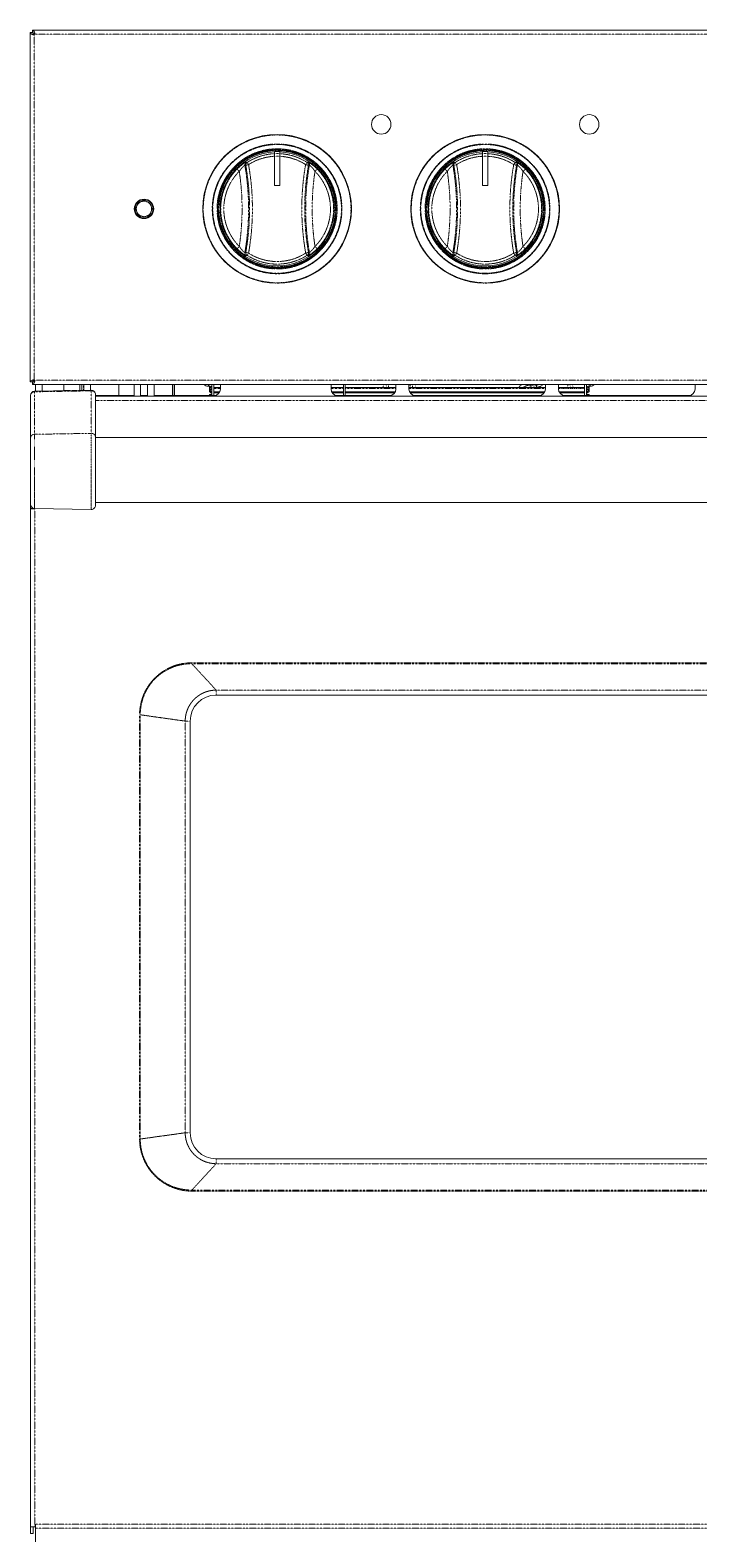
# Model space of a CAD drawing. Header units: millimetres. Extents: x 60499 to 556746, y 248297 to 497145.
# Drawn here: x 155052 to 165852, y 441945 to 466221 of the extents above; entities that cross this region are included whole.
import ezdxf

# ---------------------------------------------------------------- set-up
doc = ezdxf.new("R2010")
doc.units = ezdxf.units.MM
doc.linetypes.add('PHANTOM', pattern=[20, 10, -2, 2, -2, 2, -2])

msp = doc.modelspace()

# ---------------------------------------------------------------- linework, layer by layer
at = {"color": 7, "lineweight": 13, "ltscale": 0.001195}
for p, q in [((155052, 466181), (155092, 466181)), ((155092, 466221), (155092, 466181)), ((155052, 460541), (155092, 460541)), ((155092, 460500), (155092, 460540))]:
    msp.add_line(p, q, dxfattribs=at)
at = {"color": 7, "lineweight": 13, "ltscale": 0.03937}
for p, q in [((155052, 460541), (155052, 466181)), ((155092, 466221), (179785, 466221)), ((155059, 459634), (155059, 460320)), ((179785, 460500), (155092, 460500)), ((156041, 460406), (155124, 460390)), ((156109, 460336), (156109, 459649)), ((156109, 460313), (178785, 460313)), ((157054, 460322), (158020, 460322)), ((160016, 460322), (160855, 460322)), ((160142, 460453), (160960, 460453)), ((160142, 460379), (160949, 460379)), ((160142, 460364), (160940, 460364)), ((161169, 460453), (163374, 460453)), ((161181, 460379), (163362, 460379)), ((161190, 460364), (163353, 460364)), ((161274, 460322), (163269, 460322)), ((163689, 460322), (165684, 460322)), ((155059, 459634), (155059, 458565)), ((156109, 458549), (156109, 459649)), ((178785, 459643), (156109, 459643)), ((178785, 458593), (156109, 458593)), ((155059, 442059), (155059, 458491)), ((155124, 458499), (156041, 458483)), ((158057, 455486), (176836, 455486)), ((157638, 448421), (157638, 455066)), ((176836, 448002), (158057, 448002))]:
    msp.add_line(p, q, dxfattribs=at)
at = {"color": 7, "lineweight": 13, "ltscale": 5.10629e-06}
msp.add_line((155092, 466181), (155092, 466181), dxfattribs=at)
at = {"color": 7, "linetype": 'PHANTOM', "lineweight": 13, "ltscale": 0.000469778}
msp.add_line((155120, 466153), (155120, 466168), dxfattribs=at)
at = {"color": 7, "linetype": 'PHANTOM', "lineweight": 13, "ltscale": 0.03937}
for p, q in [((155120, 466153), (179756, 466153)), ((155120, 460569), (155120, 466153)), ((179756, 460569), (155120, 460569)), ((156041, 460398), (155124, 460382)), ((155124, 459696), (155124, 460382)), ((156041, 460398), (156041, 459711)), ((160142, 460433), (160960, 460433)), ((161169, 460433), (163374, 460433)), ((156109, 460244), (178785, 460244)), ((155124, 459696), (156041, 459711)), ((155128, 442059), (155128, 458491)), ((157665, 456009), (177228, 456009)), ((157665, 455991), (177228, 455991)), ((158057, 455566), (176836, 455566)), ((158057, 455566), (176836, 455566)), ((156820, 448320), (156820, 455168)), ((156831, 448320), (156831, 455168)), ((157558, 455066), (156831, 455168)), ((157558, 448421), (157558, 455066)), ((157558, 448421), (157558, 455066)), ((157558, 448421), (156831, 448320)), ((176836, 447922), (158057, 447922)), ((176836, 447922), (158057, 447922)), ((177228, 447496), (157665, 447496)), ((177228, 447479), (157665, 447479)), ((179751, 442103), (155142, 442103)), ((179751, 442040), (155142, 442040))]:
    msp.add_line(p, q, dxfattribs=at)
at = {"color": 7, "lineweight": 13, "ltscale": 0.000900028}
for p, q in [((158997, 464260), (158997, 464229)), ((159085, 464260), (159085, 464229)), ((162357, 464260), (162357, 464229)), ((162444, 464260), (162444, 464229))]:
    msp.add_line(p, q, dxfattribs=at)
at = {"color": 7, "lineweight": 13, "ltscale": 0.0026}
for p, q in [((159085, 464260), (158997, 464260)), ((162444, 464260), (162357, 464260)), ((159085, 463711), (158997, 463711)), ((158997, 463711), (159085, 463711)), ((162444, 463711), (162357, 463711)), ((162357, 463711), (162444, 463711))]:
    msp.add_line(p, q, dxfattribs=at)
at = {"color": 7, "lineweight": 13, "ltscale": 0.001308}
for p, q in [((158997, 464185), (158997, 464229)), ((159085, 464185), (159085, 464229)), ((162357, 464185), (162357, 464229)), ((162444, 464185), (162444, 464229))]:
    msp.add_line(p, q, dxfattribs=at)
at = {"color": 7, "linetype": 'PHANTOM', "lineweight": 13, "ltscale": 0.0026}
for p, q in [((159085, 464229), (158997, 464229)), ((159085, 464185), (158997, 464185)), ((162444, 464229), (162357, 464229)), ((162444, 464185), (162357, 464185))]:
    msp.add_line(p, q, dxfattribs=at)
at = {"color": 7, "lineweight": 13, "ltscale": 0.014116}
for p, q in [((158997, 463711), (158997, 464185)), ((159085, 463711), (159085, 464185)), ((162357, 463711), (162357, 464185)), ((162444, 463711), (162444, 464185))]:
    msp.add_line(p, q, dxfattribs=at)
at = {"color": 7, "linetype": 'PHANTOM', "lineweight": 13, "ltscale": 0.001499}
for p, q in [((158394, 463976), (158430, 463941)), ((159652, 463941), (159688, 463976)), ((161753, 463976), (161789, 463941)), ((163012, 463941), (163047, 463976)), ((158430, 462729), (158394, 462693)), ((159688, 462693), (159652, 462729)), ((161789, 462729), (161753, 462693)), ((163047, 462693), (163012, 462729))]:
    msp.add_line(p, q, dxfattribs=at)
at = {"color": 7, "linetype": 'PHANTOM', "lineweight": 13, "ltscale": 0.000494462}
for p, q in [((158520, 464040), (158535, 464034)), ((161879, 464040), (161894, 464034)), ((158535, 462636), (158520, 462629)), ((161894, 462636), (161879, 462629))]:
    msp.add_line(p, q, dxfattribs=at)
at = {"color": 7, "linetype": 'PHANTOM', "lineweight": 13, "ltscale": 0.000505259}
for p, q in [((158542, 464091), (158557, 464084)), ((159524, 464084), (159540, 464091)), ((162884, 464084), (162899, 464091))]:
    msp.add_line(p, q, dxfattribs=at)
at = {"color": 7, "linetype": 'PHANTOM', "lineweight": 13, "ltscale": 0.001246}
for p, q in [((158557, 464084), (158580, 464049)), ((159524, 464084), (159502, 464049)), ((161917, 464084), (161939, 464049)), ((162884, 464084), (162861, 464049)), ((158557, 462585), (158580, 462620)), ((159524, 462585), (159502, 462620)), ((161917, 462585), (161939, 462620)), ((162884, 462585), (162861, 462620))]:
    msp.add_line(p, q, dxfattribs=at)
at = {"color": 7, "linetype": 'PHANTOM', "lineweight": 13, "ltscale": 0.000494476}
for p, q in [((159547, 464034), (159562, 464040)), ((159562, 462629), (159547, 462636))]:
    msp.add_line(p, q, dxfattribs=at)
at = {"color": 7, "linetype": 'PHANTOM', "lineweight": 13, "ltscale": 0.000505287}
msp.add_line((161901, 464091), (161917, 464084), dxfattribs=at)
at = {"color": 7, "linetype": 'PHANTOM', "lineweight": 13, "ltscale": 0.00049449}
for p, q in [((162906, 464034), (162921, 464040)), ((162921, 462629), (162906, 462636))]:
    msp.add_line(p, q, dxfattribs=at)
at = {"color": 7, "lineweight": 13, "ltscale": 5.58688e-06}
for p, q in [((158997, 463711), (158997, 463711)), ((159085, 463711), (159085, 463711)), ((162357, 463711), (162357, 463711)), ((162444, 463711), (162444, 463711))]:
    msp.add_line(p, q, dxfattribs=at)
at = {"color": 7, "linetype": 'PHANTOM', "lineweight": 13, "ltscale": 0.000505236}
for p, q in [((158557, 462585), (158542, 462579)), ((159540, 462579), (159524, 462585)), ((162899, 462579), (162884, 462585))]:
    msp.add_line(p, q, dxfattribs=at)
at = {"color": 7, "linetype": 'PHANTOM', "lineweight": 13, "ltscale": 0.000505264}
msp.add_line((161917, 462585), (161901, 462579), dxfattribs=at)
at = {"color": 7, "lineweight": 13, "ltscale": 1.89233e-05}
msp.add_line((155093, 460541), (155092, 460541), dxfattribs=at)
at = {"color": 7, "linetype": 'PHANTOM', "lineweight": 13, "ltscale": 0.000468577}
msp.add_line((155120, 460553), (155120, 460569), dxfattribs=at)
at = {"color": 7, "lineweight": 13, "ltscale": 0.000134446}
msp.add_line((155059, 460320), (155059, 460324), dxfattribs=at)
at = {"color": 7, "linetype": 'PHANTOM', "lineweight": 13, "ltscale": 0.000265647}
for p, q in [((155124, 460382), (155124, 460390)), ((156041, 460406), (156041, 460398))]:
    msp.add_line(p, q, dxfattribs=at)
at = {"color": 7, "lineweight": 13, "ltscale": 0.003262}
msp.add_line((155140, 460391), (155140, 460500), dxfattribs=at)
at = {"color": 7, "lineweight": 13, "ltscale": 0.003208}
msp.add_line((155245, 460393), (155245, 460500), dxfattribs=at)
at = {"color": 7, "lineweight": 13, "ltscale": 0.003024}
msp.add_line((155598, 460399), (155598, 460500), dxfattribs=at)
at = {"color": 7, "lineweight": 13, "ltscale": 0.000646877}
msp.add_line((155598, 460401), (155620, 460401), dxfattribs=at)
at = {"color": 7, "lineweight": 13, "ltscale": 4.18115e-05}
msp.add_line((155620, 460399), (155620, 460401), dxfattribs=at)
at = {"color": 7, "lineweight": 13, "ltscale": 0.000775014}
msp.add_line((155620, 460401), (155646, 460401), dxfattribs=at)
at = {"color": 7, "linetype": 'PHANTOM', "lineweight": 13, "ltscale": 2.82348e-05}
msp.add_line((155646, 460400), (155646, 460401), dxfattribs=at)
at = {"color": 7, "lineweight": 13, "ltscale": 0.0016}
msp.add_line((155646, 460401), (155700, 460401), dxfattribs=at)
at = {"color": 7, "lineweight": 13, "ltscale": 0.00289}
msp.add_line((155857, 460403), (155857, 460500), dxfattribs=at)
at = {"color": 7, "lineweight": 13, "ltscale": 0.002872}
msp.add_line((155890, 460404), (155890, 460500), dxfattribs=at)
at = {"color": 7, "linetype": 'PHANTOM', "lineweight": 13, "ltscale": 0.002859}
msp.add_line((155916, 460500), (155916, 460404), dxfattribs=at)
at = {"color": 7, "lineweight": 13, "ltscale": 0.002857}
msp.add_line((155921, 460404), (155921, 460500), dxfattribs=at)
at = {"color": 7, "lineweight": 13, "ltscale": 0.002186}
for p, q in [((156026, 460500), (156026, 460427)), ((158125, 460500), (158125, 460427)), ((159911, 460500), (159911, 460427)), ((160960, 460500), (160960, 460427)), ((161169, 460500), (161169, 460427)), ((163374, 460500), (163374, 460427)), ((163584, 460500), (163584, 460427)), ((165789, 460500), (165789, 460427))]:
    msp.add_line(p, q, dxfattribs=at)
at = {"color": 7, "lineweight": 13, "ltscale": 0.000134506}
msp.add_line((156109, 460340), (156109, 460336), dxfattribs=at)
at = {"color": 7, "lineweight": 13, "ltscale": 0.017866}
msp.add_line((156131, 460322), (156731, 460322), dxfattribs=at)
at = {"color": 7, "lineweight": 13, "ltscale": 0.005311}
for p, q in [((156486, 460322), (156487, 460500)), ((157354, 460322), (157354, 460500)), ((157356, 460322), (157356, 460500)), ((157386, 460322), (157386, 460500)), ((157987, 460500), (157987, 460322)), ((160112, 460500), (160112, 460322)), ((160142, 460500), (160142, 460322)), ((164004, 460322), (164004, 460500)), ((164038, 460322), (164038, 460500))]:
    msp.add_line(p, q, dxfattribs=at)
at = {"color": 7, "lineweight": 13, "ltscale": 0.005567}
for p, q in [((156731, 460313), (156731, 460500)), ((156836, 460313), (156836, 460500)), ((156949, 460313), (156949, 460500)), ((157054, 460313), (157054, 460500))]:
    msp.add_line(p, q, dxfattribs=at)
at = {"color": 7, "lineweight": 13, "ltscale": 0.003375}
msp.add_line((156836, 460322), (156949, 460322), dxfattribs=at)
at = {"color": 7, "linetype": 'PHANTOM', "lineweight": 13, "ltscale": 0.000804451}
for p, q in [((157927, 460500), (157927, 460473)), ((157937, 460473), (157937, 460500))]:
    msp.add_line(p, q, dxfattribs=at)
at = {"color": 7, "lineweight": 13, "ltscale": 0.000295264}
for p, q in [((157937, 460473), (157927, 460473)), ((164097, 460473), (164087, 460473))]:
    msp.add_line(p, q, dxfattribs=at)
at = {"color": 7, "lineweight": 13, "ltscale": 0.000904113}
for p, q in [((157947, 460472), (157947, 460442)), ((157947, 460472), (157947, 460442)), ((164077, 460472), (164077, 460442))]:
    msp.add_line(p, q, dxfattribs=at)
at = {"color": 7, "lineweight": 13, "ltscale": 0.001181}
for p, q in [((157947, 460442), (157987, 460442)), ((157987, 460442), (157947, 460442)), ((157987, 460417), (157947, 460417)), ((157987, 460417), (157947, 460417)), ((157947, 460339), (157987, 460339)), ((157987, 460336), (157947, 460336)), ((164038, 460442), (164077, 460442)), ((164077, 460442), (164038, 460442)), ((164038, 460417), (164077, 460417)), ((164038, 460417), (164077, 460417)), ((164077, 460339), (164038, 460339)), ((164038, 460336), (164077, 460336))]:
    msp.add_line(p, q, dxfattribs=at)
at = {"color": 7, "lineweight": 13, "ltscale": 0.000756872}
for p, q in [((157947, 460417), (157947, 460442)), ((164077, 460442), (164077, 460417))]:
    msp.add_line(p, q, dxfattribs=at)
at = {"color": 7, "lineweight": 13, "ltscale": 0.000924418}
for p, q in [((157947, 460417), (157947, 460385)), ((157947, 460417), (157947, 460385)), ((164077, 460385), (164077, 460417)), ((164077, 460417), (164077, 460385))]:
    msp.add_line(p, q, dxfattribs=at)
at = {"color": 7, "lineweight": 13, "ltscale": 9.59381e-05}
msp.add_line((157947, 460336), (157947, 460339), dxfattribs=at)
at = {"color": 7, "lineweight": 13, "ltscale": 0.000411807}
for p, q in [((157947, 460336), (157947, 460322)), ((164077, 460336), (164077, 460322))]:
    msp.add_line(p, q, dxfattribs=at)
at = {"color": 7, "lineweight": 13, "ltscale": 0.001421}
msp.add_line((158020, 460453), (158020, 460500), dxfattribs=at)
at = {"color": 7, "lineweight": 13, "ltscale": 0.00295}
msp.add_line((158020, 460401), (158020, 460500), dxfattribs=at)
at = {"color": 7, "lineweight": 13, "ltscale": 0.000582657}
msp.add_line((158020, 460433), (158020, 460453), dxfattribs=at)
at = {"color": 7, "lineweight": 13, "ltscale": 0.003133}
msp.add_line((158020, 460453), (158125, 460453), dxfattribs=at)
at = {"color": 7, "lineweight": 13, "ltscale": 0.001622}
msp.add_line((158020, 460433), (158020, 460379), dxfattribs=at)
at = {"color": 7, "linetype": 'PHANTOM', "lineweight": 13, "ltscale": 0.003133}
msp.add_line((158020, 460433), (158125, 460433), dxfattribs=at)
at = {"color": 7, "lineweight": 13, "ltscale": 0.000428808}
for p, q in [((158020, 460379), (158020, 460364)), ((164004, 460364), (164004, 460379))]:
    msp.add_line(p, q, dxfattribs=at)
at = {"color": 7, "lineweight": 13, "ltscale": 0.002781}
msp.add_line((158020, 460379), (158113, 460379), dxfattribs=at)
at = {"color": 7, "lineweight": 13, "ltscale": 0.001256}
for p, q in [((158020, 460322), (158020, 460364)), ((158020, 460364), (158020, 460322))]:
    msp.add_line(p, q, dxfattribs=at)
at = {"color": 7, "lineweight": 13, "ltscale": 0.002512}
msp.add_line((158020, 460364), (158104, 460364), dxfattribs=at)
at = {"color": 7, "lineweight": 13, "ltscale": 0.005999}
msp.add_line((159911, 460453), (160112, 460453), dxfattribs=at)
at = {"color": 7, "linetype": 'PHANTOM', "lineweight": 13, "ltscale": 0.005999}
msp.add_line((159911, 460433), (160112, 460433), dxfattribs=at)
at = {"color": 7, "lineweight": 13, "ltscale": 0.005647}
msp.add_line((159922, 460379), (160112, 460379), dxfattribs=at)
at = {"color": 7, "lineweight": 13, "ltscale": 0.005378}
msp.add_line((159931, 460364), (160112, 460364), dxfattribs=at)
at = {"color": 7, "linetype": 'PHANTOM', "lineweight": 13, "ltscale": 0.001422}
for p, q in [((160754, 460500), (160752, 460453)), ((160799, 460453), (160801, 460500)), ((161224, 460500), (161226, 460453)), ((161273, 460453), (161270, 460500)), ((163769, 460500), (163772, 460453)), ((163819, 460453), (163816, 460500))]:
    msp.add_line(p, q, dxfattribs=at)
at = {"color": 7, "linetype": 'PHANTOM', "lineweight": 13, "ltscale": 0.001421}
for p, q in [((160837, 460500), (160837, 460453)), ((161187, 460453), (161187, 460500)), ((163733, 460453), (163733, 460500))]:
    msp.add_line(p, q, dxfattribs=at)
at = {"color": 7, "linetype": 'PHANTOM', "lineweight": 13, "ltscale": 0.000279584}
for p, q in [((163138, 460500), (163138, 460491)), ((163228, 460491), (163228, 460500))]:
    msp.add_line(p, q, dxfattribs=at)
at = {"color": 7, "linetype": 'PHANTOM', "lineweight": 13, "ltscale": 0.001027}
for p, q in [((163138, 460491), (163138, 460456)), ((163228, 460491), (163228, 460456))]:
    msp.add_line(p, q, dxfattribs=at)
at = {"color": 7, "linetype": 'PHANTOM', "lineweight": 13, "ltscale": 0.002657}
for p, q in [((163138, 460491), (163228, 460491)), ((163228, 460456), (163138, 460456))]:
    msp.add_line(p, q, dxfattribs=at)
at = {"color": 7, "linetype": 'PHANTOM', "lineweight": 13, "ltscale": 0.000114982}
for p, q in [((163138, 460453), (163138, 460456)), ((163228, 460453), (163228, 460456))]:
    msp.add_line(p, q, dxfattribs=at)
at = {"color": 7, "lineweight": 13, "ltscale": 0.012529}
msp.add_line((163584, 460453), (164004, 460453), dxfattribs=at)
at = {"color": 7, "linetype": 'PHANTOM', "lineweight": 13, "ltscale": 0.012529}
msp.add_line((163584, 460433), (164004, 460433), dxfattribs=at)
at = {"color": 7, "lineweight": 13, "ltscale": 0.012178}
msp.add_line((163595, 460379), (164004, 460379), dxfattribs=at)
at = {"color": 7, "lineweight": 13, "ltscale": 0.011909}
msp.add_line((163604, 460364), (164004, 460364), dxfattribs=at)
at = {"color": 7, "lineweight": 13, "ltscale": 0.000677154}
msp.add_line((164004, 460379), (164004, 460401), dxfattribs=at)
at = {"color": 7, "lineweight": 13, "ltscale": 0.000116556}
msp.add_line((164075, 460414), (164077, 460417), dxfattribs=at)
at = {"color": 7, "lineweight": 13, "ltscale": 0.001963}
msp.add_line((164077, 460406), (164077, 460472), dxfattribs=at)
at = {"color": 7, "lineweight": 13, "ltscale": 0.001922}
msp.add_line((164077, 460472), (164077, 460408), dxfattribs=at)
at = {"color": 7, "lineweight": 13, "ltscale": 0.000924358}
msp.add_line((164077, 460411), (164077, 460442), dxfattribs=at)
at = {"color": 7, "lineweight": 13, "ltscale": 0.000507745}
msp.add_line((164077, 460322), (164077, 460339), dxfattribs=at)
at = {"color": 7, "linetype": 'PHANTOM', "lineweight": 13, "ltscale": 0.00080427}
for p, q in [((164087, 460500), (164087, 460473)), ((164097, 460473), (164097, 460500))]:
    msp.add_line(p, q, dxfattribs=at)
at = {"color": 7, "linetype": 'PHANTOM', "lineweight": 13, "ltscale": 0.017206}
msp.add_line((155124, 459696), (155124, 459118), dxfattribs=at)
at = {"color": 7, "linetype": 'PHANTOM', "lineweight": 13, "ltscale": 0.017651}
msp.add_line((156041, 459118), (156041, 459711), dxfattribs=at)
at = {"color": 7, "linetype": 'PHANTOM', "lineweight": 13, "ltscale": 0.01843}
msp.add_line((155124, 459118), (155124, 458499), dxfattribs=at)
at = {"color": 7, "linetype": 'PHANTOM', "lineweight": 13, "ltscale": 0.018907}
msp.add_line((156041, 458483), (156041, 459118), dxfattribs=at)
at = {"color": 7, "lineweight": 13, "ltscale": 0.001973}
msp.add_line((155059, 458499), (155059, 458565), dxfattribs=at)
at = {"color": 7, "lineweight": 13, "ltscale": 0.00194}
msp.add_line((155059, 458499), (155124, 458499), dxfattribs=at)
at = {"color": 7, "lineweight": 13, "ltscale": 0.00205}
for p, q in [((155128, 458491), (155059, 458491)), ((155128, 442059), (155059, 442059))]:
    msp.add_line(p, q, dxfattribs=at)
at = {"color": 7, "lineweight": 13, "ltscale": 0.000228461}
msp.add_line((155109, 458499), (155109, 458491), dxfattribs=at)
at = {"color": 7, "lineweight": 13, "ltscale": 0.000226299}
msp.add_line((155128, 458491), (155128, 458499), dxfattribs=at)
at = {"color": 7, "linetype": 'PHANTOM', "lineweight": 13, "ltscale": 0.000532736}
msp.add_line((157665, 455991), (157665, 456009), dxfattribs=at)
at = {"color": 7, "linetype": 'PHANTOM', "lineweight": 13, "ltscale": 0.017224}
for p, q in [((158057, 455566), (157665, 455991)), ((158057, 447922), (157665, 447496))]:
    msp.add_line(p, q, dxfattribs=at)
at = {"color": 7, "linetype": 'PHANTOM', "lineweight": 13, "ltscale": 0.002375}
for p, q in [((158057, 455486), (158057, 455566)), ((157638, 455066), (157558, 455066)), ((157638, 448421), (157558, 448421)), ((158057, 448002), (158057, 447922))]:
    msp.add_line(p, q, dxfattribs=at)
at = {"color": 7, "linetype": 'PHANTOM', "lineweight": 13, "ltscale": 5.58688e-06}
for p, q in [((158057, 455566), (158057, 455566)), ((158057, 447922), (158057, 447922))]:
    msp.add_line(p, q, dxfattribs=at)
at = {"color": 7, "linetype": 'PHANTOM', "lineweight": 13, "ltscale": 3.36414e-06}
for p, q in [((157558, 455066), (157558, 455066)), ((157558, 448421), (157558, 448421))]:
    msp.add_line(p, q, dxfattribs=at)
at = {"color": 7, "linetype": 'PHANTOM', "lineweight": 13, "ltscale": 0.000532766}
msp.add_line((157665, 447496), (157665, 447479), dxfattribs=at)
at = {"color": 7, "lineweight": 13, "ltscale": 0.001858}
msp.add_line((155142, 442103), (155142, 442040), dxfattribs=at)
at = {"color": 7, "lineweight": 13, "ltscale": 0.001306}
msp.add_line((155142, 442103), (155142, 442059), dxfattribs=at)
at = {"color": 7, "lineweight": 13, "ltscale": 0.003125}
for p, q in [((155059, 442059), (155059, 441954)), ((155100, 442059), (155100, 441954))]:
    msp.add_line(p, q, dxfattribs=at)
at = {"color": 7, "lineweight": 13, "ltscale": 0.0012}
msp.add_line((155059, 441954), (155100, 441954), dxfattribs=at)
at = {"color": 7, "lineweight": 13, "ltscale": 0.000424993}
msp.add_line((155142, 442059), (155128, 442059), dxfattribs=at)
at = {"color": 7, "lineweight": 13, "ltscale": 0.017948}
msp.add_line((155140, 441456), (155140, 442059), dxfattribs=at)
at = {"color": 7, "lineweight": 13, "ltscale": 0.003091}
msp.add_line((155142, 442040), (155142, 441937), dxfattribs=at)
at = {"color": 7, "lineweight": 13, "ltscale": 0.03937}
for points in [[(155105, 466146), (155099, 466146), (155087, 466150), (155072, 466159), (155065, 466165), (155054, 466177), (155052, 466181)], [(155127, 466168), (155127, 466174), (155123, 466186), (155114, 466201), (155108, 466208), (155096, 466219), (155092, 466221)], [(155126, 466162), (155123, 466166), (155112, 466174), (155099, 466179), (155092, 466181)], [(155111, 466147), (155108, 466149), (155102, 466157), (155095, 466170), (155092, 466181)], [(155105, 460576), (155099, 460575), (155087, 460571), (155072, 460563), (155065, 460556), (155054, 460544), (155052, 460541)], [(155111, 460575), (155107, 460571), (155099, 460561), (155094, 460548), (155092, 460541)], [(155126, 460560), (155124, 460556), (155116, 460550), (155103, 460544), (155092, 460540)], [(155127, 460553), (155127, 460547), (155123, 460536), (155114, 460521), (155108, 460513), (155096, 460503), (155092, 460500)], [(164077, 460442), (164063, 460454), (164050, 460464), (164040, 460470), (164038, 460471)], [(164038, 460369), (164046, 460381), (164070, 460409), (164075, 460414)], [(164077, 460385), (164059, 460370), (164044, 460360), (164038, 460356)]]:
    msp.add_lwpolyline(points, dxfattribs=at)
at = {"color": 7, "linetype": 'PHANTOM', "lineweight": 13, "ltscale": 0.03937}
for points in [[(158394, 463976), (158432, 464012), (158472, 464045), (158504, 464069), (158520, 464079), (158535, 464088), (158540, 464091), (158541, 464091), (158542, 464091)], [(158430, 463941), (158455, 463976), (158480, 464005), (158500, 464026), (158516, 464038), (158519, 464040), (158519, 464040), (158520, 464040), (158520, 464040)], [(159502, 464049), (159531, 464042), (159542, 464038), (159545, 464036), (159546, 464035), (159547, 464034), (159547, 464034)], [(159540, 464091), (159540, 464091), (159541, 464091), (159547, 464088), (159574, 464071), (159598, 464054), (159622, 464036), (159654, 464009), (159688, 463976)], [(159562, 464040), (159562, 464040), (159562, 464040), (159563, 464040), (159563, 464040), (159571, 464034), (159597, 464010), (159621, 463984), (159633, 463968), (159652, 463941)], [(161753, 463976), (161791, 464012), (161831, 464045), (161863, 464069), (161879, 464079), (161894, 464088), (161900, 464091), (161901, 464091), (161901, 464091)], [(161789, 463941), (161814, 463976), (161839, 464005), (161860, 464026), (161875, 464038), (161878, 464040), (161879, 464040), (161879, 464040), (161879, 464040)], [(162861, 464049), (162890, 464042), (162901, 464038), (162904, 464036), (162905, 464035), (162906, 464034), (162906, 464034)], [(162899, 464091), (162900, 464091), (162901, 464091), (162907, 464088), (162933, 464071), (162957, 464054), (162981, 464036), (163013, 464009), (163047, 463976)], [(162921, 464040), (162921, 464040), (162922, 464040), (162922, 464040), (162923, 464040), (162931, 464034), (162957, 464010), (162980, 463984), (162992, 463968), (163012, 463941)], [(158520, 462629), (158520, 462629), (158520, 462629), (158519, 462629), (158518, 462630), (158511, 462634), (158485, 462659), (158462, 462685), (158449, 462701), (158430, 462729)], [(159652, 462729), (159627, 462694), (159602, 462665), (159581, 462644), (159566, 462631), (159563, 462630), (159562, 462629), (159562, 462629), (159562, 462629)], [(161879, 462629), (161879, 462629), (161879, 462629), (161879, 462629), (161878, 462630), (161871, 462634), (161845, 462659), (161821, 462685), (161808, 462701), (161789, 462729)], [(163012, 462729), (162986, 462694), (162962, 462665), (162941, 462644), (162925, 462631), (162923, 462630), (162922, 462629), (162921, 462629), (162921, 462629)], [(158542, 462579), (158541, 462579), (158540, 462579), (158534, 462582), (158508, 462598), (158484, 462615), (158460, 462634), (158428, 462661), (158394, 462693)], [(158580, 462620), (158554, 462626), (158543, 462630), (158538, 462633), (158536, 462634), (158535, 462635), (158535, 462636)], [(159502, 462620), (159528, 462626), (159538, 462630), (159544, 462633), (159546, 462634), (159547, 462635), (159547, 462636)], [(159688, 462693), (159642, 462650), (159618, 462630), (159594, 462612), (159562, 462590), (159547, 462581), (159541, 462579), (159540, 462579), (159540, 462579)], [(161901, 462579), (161901, 462579), (161900, 462579), (161894, 462582), (161867, 462598), (161843, 462615), (161819, 462634), (161787, 462661), (161753, 462693)], [(161939, 462620), (161913, 462626), (161903, 462630), (161897, 462633), (161895, 462634), (161894, 462635), (161894, 462636)], [(162861, 462620), (162887, 462626), (162898, 462630), (162903, 462633), (162905, 462634), (162906, 462635), (162906, 462636)], [(163047, 462693), (163001, 462650), (162977, 462630), (162953, 462612), (162921, 462590), (162906, 462581), (162901, 462579), (162900, 462579), (162899, 462579)], [(156820, 455168), (156820, 455197), (156823, 455244), (156832, 455308), (156845, 455371), (156863, 455432), (156885, 455493), (156912, 455551), (156944, 455607), (156980, 455661), (157019, 455711), (157063, 455759), (157110, 455803), (157160, 455843), (157213, 455879), (157269, 455912), (157327, 455939), (157388, 455963), (157449, 455981), (157512, 455995), (157576, 456004), (157635, 456009), (157665, 456009)], [(156831, 455168), (156832, 455222), (156838, 455276), (156846, 455329), (156858, 455381), (156877, 455440), (156899, 455498), (156926, 455553), (156956, 455607), (156991, 455657), (157029, 455706), (157071, 455751), (157116, 455793), (157164, 455831), (157215, 455866), (157269, 455897), (157324, 455923), (157381, 455946), (157440, 455964), (157492, 455976), (157545, 455985), (157599, 455990), (157632, 455991), (157665, 455991)], [(157665, 447479), (157635, 447479), (157577, 447483), (157513, 447492), (157450, 447506), (157388, 447525), (157328, 447548), (157270, 447576), (157214, 447608), (157161, 447644), (157111, 447684), (157064, 447728), (157020, 447776), (156980, 447826), (156944, 447880), (156915, 447933), (156889, 447987), (156867, 448044), (156849, 448102), (156835, 448161), (156826, 448221), (156821, 448281), (156820, 448320)], [(157665, 447496), (157610, 447497), (157557, 447502), (157504, 447510), (157444, 447523), (157385, 447541), (157328, 447563), (157272, 447589), (157219, 447620), (157168, 447654), (157120, 447692), (157074, 447734), (157032, 447779), (156994, 447827), (156959, 447877), (156928, 447931), (156901, 447986), (156878, 448043), (156862, 448095), (156849, 448147), (156839, 448200), (156833, 448254), (156831, 448287), (156831, 448320)]]:
    msp.add_lwpolyline(points, dxfattribs=at)
at = {"color": 7, "lineweight": 13, "ltscale": 0.03937}
for centre, radius in [((159041, 463335), 1201), ((162400, 463335), 1201), ((156892, 463334), 157), ((156892, 463334), 144)]:
    msp.add_circle(centre, radius, dxfattribs=at)
at = {"color": 7, "linetype": 'PHANTOM', "lineweight": 13, "ltscale": 0.03937}
for centre, radius in [((159041, 463335), 1197), ((159041, 463335), 1193), ((162400, 463335), 1197), ((162400, 463335), 1193), ((159041, 463335), 1047), ((159041, 463335), 1039), ((159041, 463335), 970), ((159041, 463335), 957), ((159041, 463335), 952), ((159041, 463335), 940), ((162400, 463335), 1047), ((162400, 463335), 1039), ((162400, 463335), 970), ((162400, 463335), 957), ((162400, 463335), 952), ((162400, 463335), 940), ((156891, 463335), 124)]:
    msp.add_circle(centre, radius, dxfattribs=at)
at = {"color": 7, "lineweight": 13, "ltscale": 0.03937}
for centre, radius, start, end in [((155105, 466167), 21.4, 269.4114, 316.6851), ((155106, 466168), 21.4, 313.3274, 0.6056), ((160722, 464699), 157, 0, 180), ((160722, 464699), 157, 180, 0), ((164081, 464699), 157, 0, 180), ((164081, 464699), 157, 180, 0), ((159041, 463335), 922, 92.714, 87.286), ((162400, 463335), 922, 92.714, 87.286), ((156891, 463335), 126, 90.0429, 270), ((156891, 463335), 126, 270.0429, 90), ((155105, 460554), 21.4, 43.3274, 90.6056), ((155106, 460553), 21.4, 359.4114, 46.6851), ((155125, 460324), 66.3, 91, 180), ((156131, 460427), 105, 180, 191.3564), ((156042, 460340), 66.3, 0, 91), ((156131, 460427), 105, 257.8757, 270), ((157927, 460573), 99.2, 226.7039, 270), ((157937, 460424), 49.6, 48.5521, 90.0095), ((157924, 460272), 67.5, 47.4208, 70.2754), ((158020, 460427), 105, 270, 0), ((160016, 460427), 105, 180, 270), ((160855, 460427), 105, 270, 0), ((161274, 460427), 105, 180, 270), ((163269, 460427), 105, 270, 0), ((163689, 460427), 105, 180, 270), ((164087, 460424), 49.6, 89.9905, 131.4489), ((164100, 460272), 67.5, 109.7222, 132.5738), ((164097, 460573), 99.2, 269.9987, 313.315), ((165684, 460427), 105, 270, 0), ((155125, 458565), 66.3, 180, 269), ((156042, 458549), 66.3, 269, 0), ((158057, 455066), 420, 90.0099, 179.9959), ((158057, 448421), 420, 180.0018, 269.9927)]:
    msp.add_arc(centre, radius, start, end, dxfattribs=at)
at = {"color": 7, "linetype": 'PHANTOM', "lineweight": 13, "ltscale": 0.03937}
for centre, radius, start, end in [((159041, 463335), 892, 92.806, 122.8187), ((159041, 463335), 850, 92.9443, 122.8187), ((159041, 463335), 892, 57.1813, 87.194), ((159041, 463335), 850, 57.1813, 87.0557), ((162400, 463335), 892, 92.806, 122.8187), ((162400, 463335), 850, 92.9443, 122.8187), ((162400, 463335), 892, 57.1813, 87.194), ((162400, 463335), 850, 57.1813, 87.0557), ((159041, 463335), 911, 135.2484, 224.7516), ((159041, 463335), 861, 135.2484, 224.7516), ((154399, 463335), 4076, 351.4487, 8.5513), ((158570, 464049), 50.4, 123.485, 189.6647), ((154399, 463335), 4181, 350.2849, 9.7151), ((158585, 464042), 50.4, 122.8695, 189.5403), ((154535, 463335), 4061, 359.9991, 9.9097), ((154490, 463335), 4152, 359.9981, 9.9078), ((163591, 463335), 4152, 170.0922, 180.0019), ((163547, 463335), 4061, 170.0903, 180.0009), ((163683, 463335), 4181, 170.2849, 189.7151), ((159497, 464042), 50.4, 350.4592, 57.1305), ((159512, 464049), 50.4, 350.3351, 56.5138), ((163683, 463335), 4076, 171.4487, 188.5513), ((159041, 463335), 861, 315.2484, 44.7516), ((159041, 463335), 911, 315.2484, 44.7516), ((162400, 463335), 911, 135.2484, 224.7516), ((162400, 463335), 861, 135.2484, 224.7516), ((157758, 463335), 4076, 351.4487, 8.5513), ((161929, 464049), 50.4, 123.485, 189.6647), ((157758, 463335), 4181, 350.2849, 9.7151), ((161944, 464042), 50.4, 122.8695, 189.5403), ((157894, 463335), 4061, 359.9991, 9.9097), ((157850, 463335), 4152, 359.9981, 9.9078), ((166951, 463335), 4152, 170.0922, 180.0019), ((166907, 463335), 4061, 170.0903, 180.0009), ((167042, 463335), 4181, 170.2849, 189.7151), ((162856, 464042), 50.4, 350.4592, 57.1305), ((162872, 464049), 50.4, 350.3351, 56.5138), ((167042, 463335), 4076, 171.4487, 188.5513), ((162400, 463335), 861, 315.2484, 44.7516), ((162400, 463335), 911, 315.2484, 44.7516), ((154535, 463335), 4061, 350.0903, 0.0009), ((154490, 463335), 4152, 350.0922, 0.0019), ((163592, 463335), 4152, 179.9981, 189.9078), ((163547, 463335), 4061, 179.9991, 189.9097), ((157894, 463335), 4061, 350.0903, 0.0009), ((157850, 463335), 4152, 350.0922, 0.0019), ((166951, 463335), 4152, 179.9981, 189.9078), ((166907, 463335), 4061, 179.9991, 189.9097), ((158570, 462621), 50.4, 170.3351, 236.5138), ((158585, 462627), 50.4, 170.4592, 237.1305), ((159041, 463335), 892, 237.1813, 302.8187), ((159041, 463335), 850, 237.1804, 302.8187), ((159497, 462627), 50.4, 302.8695, 9.5403), ((159512, 462621), 50.4, 303.4837, 9.6643), ((161929, 462621), 50.4, 170.3351, 236.5138), ((161944, 462627), 50.4, 170.4592, 237.1305), ((162400, 463335), 892, 237.1813, 302.8187), ((162400, 463335), 850, 237.1804, 302.8187), ((162856, 462627), 50.4, 302.8695, 9.5403), ((162872, 462621), 50.4, 303.4837, 9.6643), ((163138, 460272), 269, 121.9015, 137.8041), ((163139, 460267), 224, 90.1012, 124.0523), ((163138, 460281), 175, 90, 102.0636), ((163227, 460617), 126, 270.1662, 292.2902), ((163228, 460612), 156, 270, 314.096), ((158057, 455066), 500, 90.0056, 179.9992), ((158057, 455066), 500, 90.0191, 179.9934), ((158057, 448421), 500, 180.0021, 269.9921), ((158057, 448422), 500, 180.0066, 269.9808)]:
    msp.add_arc(centre, radius, start, end, dxfattribs=at)
for centre, major_axis, ratio, start_param, end_param in [((158585, 464042), (-49.6, -8.7), 0.155752, 4.778124, 6.248215), ((161944, 464042), (-49.6, -8.7), 0.155752, 4.778124, 6.248215), ((155125, 460320), (66.3, 0), 0.93358, 1.58825, 3.141593), ((156042, 460336), (-66.3, 0), 0.93358, 3.141593, 4.729842), ((155125, 459634), (66.3, 0), 0.93358, 1.58825, 3.141593), ((156042, 459649), (-66.3, 0), 0.93358, 3.141593, 4.729842)]:
    msp.add_ellipse(centre, major_axis=major_axis, ratio=ratio, start_param=start_param, end_param=end_param, dxfattribs=at)
at = {"color": 7, "lineweight": 13, "ltscale": 0.03937}
for centre, major_axis, ratio, start_param, end_param in [((157354, 460443), (0, 315), 0.000193, 1.389017, 1.966759), ((157355, 460443), (0, 315), 0.000193, 4.316426, 4.894169), ((157355, 460443), (0, 315), 0.000193, 1.389017, 1.966759), ((157355, 460443), (0, 315), 0.000193, 4.316426, 4.894169), ((157355, 460443), (0, 315), 0.000193, 1.389017, 1.966759), ((157355, 460443), (0, 315), 0.000193, 4.316426, 4.894169), ((157355, 460443), (0, 315), 0.000193, 1.389017, 1.966759), ((157356, 460443), (0, 315), 0.000193, 1.389017, 1.966759), ((157356, 460443), (0, 315), 0.000193, 4.316426, 4.894169), ((157356, 460443), (0, 315), 0.000193, 4.316426, 4.894169), ((157356, 460443), (0, 315), 0.000193, 1.389017, 1.966759), ((157356, 460443), (0, 315), 0.000193, 4.316426, 4.894169), ((157934, 460414), (-57.3, -57.3), 0.140541, 3.419022, 4.342153), ((157934, 460414), (-57.3, 57.3), 0.140541, 3.698274, 4.621405), ((157934, 460414), (-57.3, 57.3), 0.140541, 1.941033, 2.864164)]:
    msp.add_ellipse(centre, major_axis=major_axis, ratio=ratio, start_param=start_param, end_param=end_param, dxfattribs=at)

doc.saveas('drawing.dxf')
